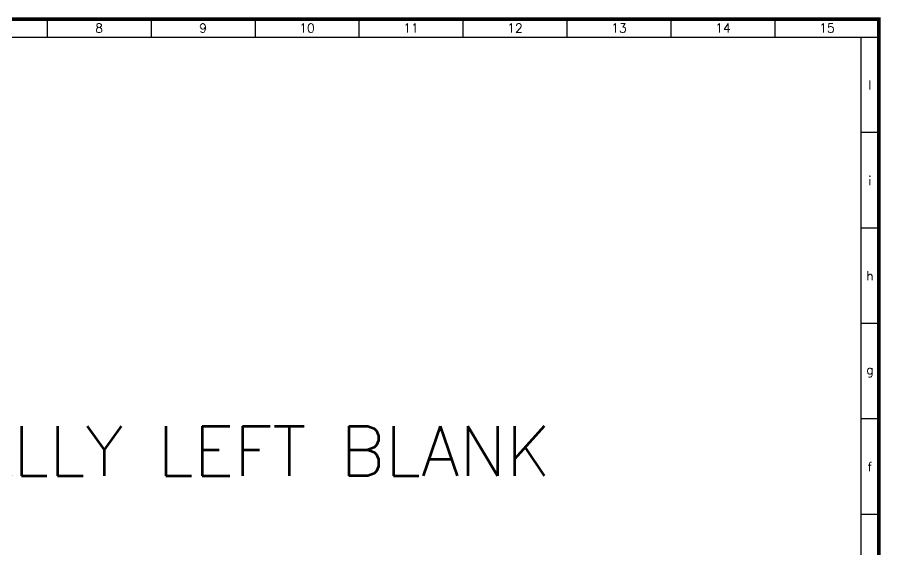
# Model space of a CAD drawing. Extents: x -4 to 378, y 0 to 264.
# Drawn here: x 168.9 to 377.8, y 134.6 to 263.6 of the extents above; entities that cross this region are included whole.
import ezdxf
from ezdxf.enums import TextEntityAlignment as Align

# ---------------------------------------------------------------- set-up
doc = ezdxf.new("R2010")
doc.units = 0
doc.header["$LTSCALE"] = 5
doc.header["$MEASUREMENT"] = 0
doc.linetypes.add('CONTINUA', pattern=[0])
doc.layers.get('0').update_dxf_attribs({"linetype": 'CONTINUA'})
doc.styles.add('DESCRIZ', font='SIMPLEX')
doc.styles.add('FOXS', font='FOXS')
doc.styles.add('SIMPLEX', font='simplex.shx')

# ---------------------------------------------------------------- blocks, each defined once
blk = doc.blocks.new('CART_OR')
at = {"const_width": 0.879}
blk.add_lwpolyline([(0, 263.13), (377.41, 263.13), (377.41, 0), (0, 0)], close=True, dxfattribs=at)
at = {"style": 'DESCRIZ'}
blk.add_attdef('PLOT_PAREMETERS', text='', height=1.76, rotation=90, dxfattribs=at).set_placement((-2.95, 50.73), align=Align.MIDDLE)
for tag, height, p in [('REV4', 1.76, (4.2, 25.57)), ('XX/XX/94', 1.76, (16.47, 25.57)), ('REV3', 1.76, (4.2, 21.43)), ('XX/XX/94', 1.76, (16.47, 21.43)), ('SCALE', 1.76, (339.86, 20.71)), ('FOGLIO', 1.76, (362.89, 20.76)), ('REV2', 1.76, (4.2, 17.28)), ('XX/XX/94', 1.76, (16.47, 17.28)), ('REV1', 1.76, (4.2, 13.14)), ('XX/XX/94', 1.76, (16.47, 13.14)), ('HEADER_LINE_3', 2.19, (228.5, 11.83)), ('REV0', 1.76, (4.2, 8.99)), ('XX/XX/94', 1.76, (16.47, 8.99)), ('HEADER_LINE_4', 2.19, (228.5, 7.59))]:
    blk.add_attdef(tag, text='', height=height, dxfattribs=at).set_placement(p, align=Align.MIDDLE)
for tag, p in [('DESCRIPTION', (27.33, 24.69)), ('DESCRIPTION', (27.33, 20.54)), ('DESCRIPTION', (27.33, 16.4)), ('DOCUMENT', (349.33, 15.81)), ('DESCRIPTION', (27.33, 12.25)), ('CUSTOMER_ORDER', (349.33, 11.08)), ('DESCRIPTION', (27.33, 8.11)), ('CUSTOMER_REF', (349.33, 6.34))]:
    blk.add_attdef(tag, p, '', height=1.76, dxfattribs=at)
at = {"style": 'FOXS', "width": 0.9}
for tag, p in [('DISEGNATO4', (129.98, 25.47)), ('CONTROLLATO4', (145.07, 25.47)), ('APPROVATO4', (160.16, 25.47)), ('DISEGNATO3', (129.98, 21.33)), ('CONTROLLATO3', (145.07, 21.33)), ('APPROVATO3', (160.16, 21.33)), ('DISEGNATO2', (129.98, 17.18)), ('CONTROLLATO2', (145.07, 17.18)), ('APPROVATO2', (160.16, 17.18)), ('DISEGNATO1', (129.98, 13.03)), ('CONTROLLATO1', (145.07, 13.03)), ('APPROVATO1', (160.16, 13.03)), ('DISEGNATO0', (129.98, 8.88)), ('CONTROLLATO0', (145.07, 8.88)), ('APPROVATO0', (160.16, 8.88))]:
    blk.add_attdef(tag, text='', height=2.19, dxfattribs=at).set_placement(p, align=Align.MIDDLE)
at = {"color": 1, "style": 'DESCRIZ'}
for tag, p in [('CONTRACTOR', (228.5, 24.4)), ('HEADER_LINE_1', (228.5, 20.7)), ('HEADER_LINE_2', (228.5, 17.01))]:
    blk.add_attdef(tag, text='', height=1.9, dxfattribs=at).set_placement(p, align=Align.MIDDLE)
at = {"style": 'DESCRIZ'}
blk.add_attdef('FILE_NAME', (-2.16, 3.38), '', height=1.76, rotation=90, dxfattribs=at)

msp = doc.modelspace()

# ---------------------------------------------------------------- linework, layer by layer
at = {"color": 7}
for p, q in [((176.12, 263.13), (176.12, 258.75)), ((201.28, 263.13), (201.28, 258.75)), ((226.44, 263.13), (226.44, 258.75)), ((251.6, 263.13), (251.6, 258.75)), ((276.76, 263.13), (276.76, 258.75)), ((301.92, 263.13), (301.92, 258.75)), ((327.08, 263.13), (327.08, 258.75)), ((352.25, 263.13), (352.25, 258.75)), ((0, 258.75), (377.41, 258.75)), ((373.03, 258.75), (373.03, 27.54)), ((377.41, 235.63), (373.03, 235.63)), ((377.41, 212.51), (373.03, 212.51)), ((377.41, 189.39), (373.03, 189.39)), ((377.41, 166.27), (373.03, 166.27)), ((377.41, 143.14), (373.03, 143.14))]:
    msp.add_line(p, q, dxfattribs=at)

# ---------------------------------------------------------------- block references
msp.add_blockref('CART_OR', (0, 0), dxfattribs=at)

# ---------------------------------------------------------------- texts
at = {"color": 7, "style": 'SIMPLEX'}
for s, height, p in [('8', 2.19, (188.7, 260.94)), ('9', 2.19, (213.86, 260.94)), ('10', 2.189, (239.02, 260.94)), ('11', 2.189, (264.18, 260.94)), ('12', 2.189, (289.34, 260.94)), ('13', 2.189, (314.5, 260.94)), ('14', 2.189, (339.67, 260.94)), ('15', 2.189, (364.83, 260.94)), ('l', 2.19, (375.22, 247.19)), ('i', 2.19, (375.22, 224.07)), ('h', 2.19, (375.22, 200.95)), ('g', 2.19, (375.22, 177.83)), ('f', 2.19, (375.22, 154.7))]:
    msp.add_text(s, height=height, dxfattribs=at).set_placement(p, align=Align.MIDDLE)
msp.add_text('INTENTIONALLY LEFT BLANK', height=12, dxfattribs=at).set_placement((188.43, 152.5), align=Align.CENTER)

doc.saveas('drawing.dxf')
